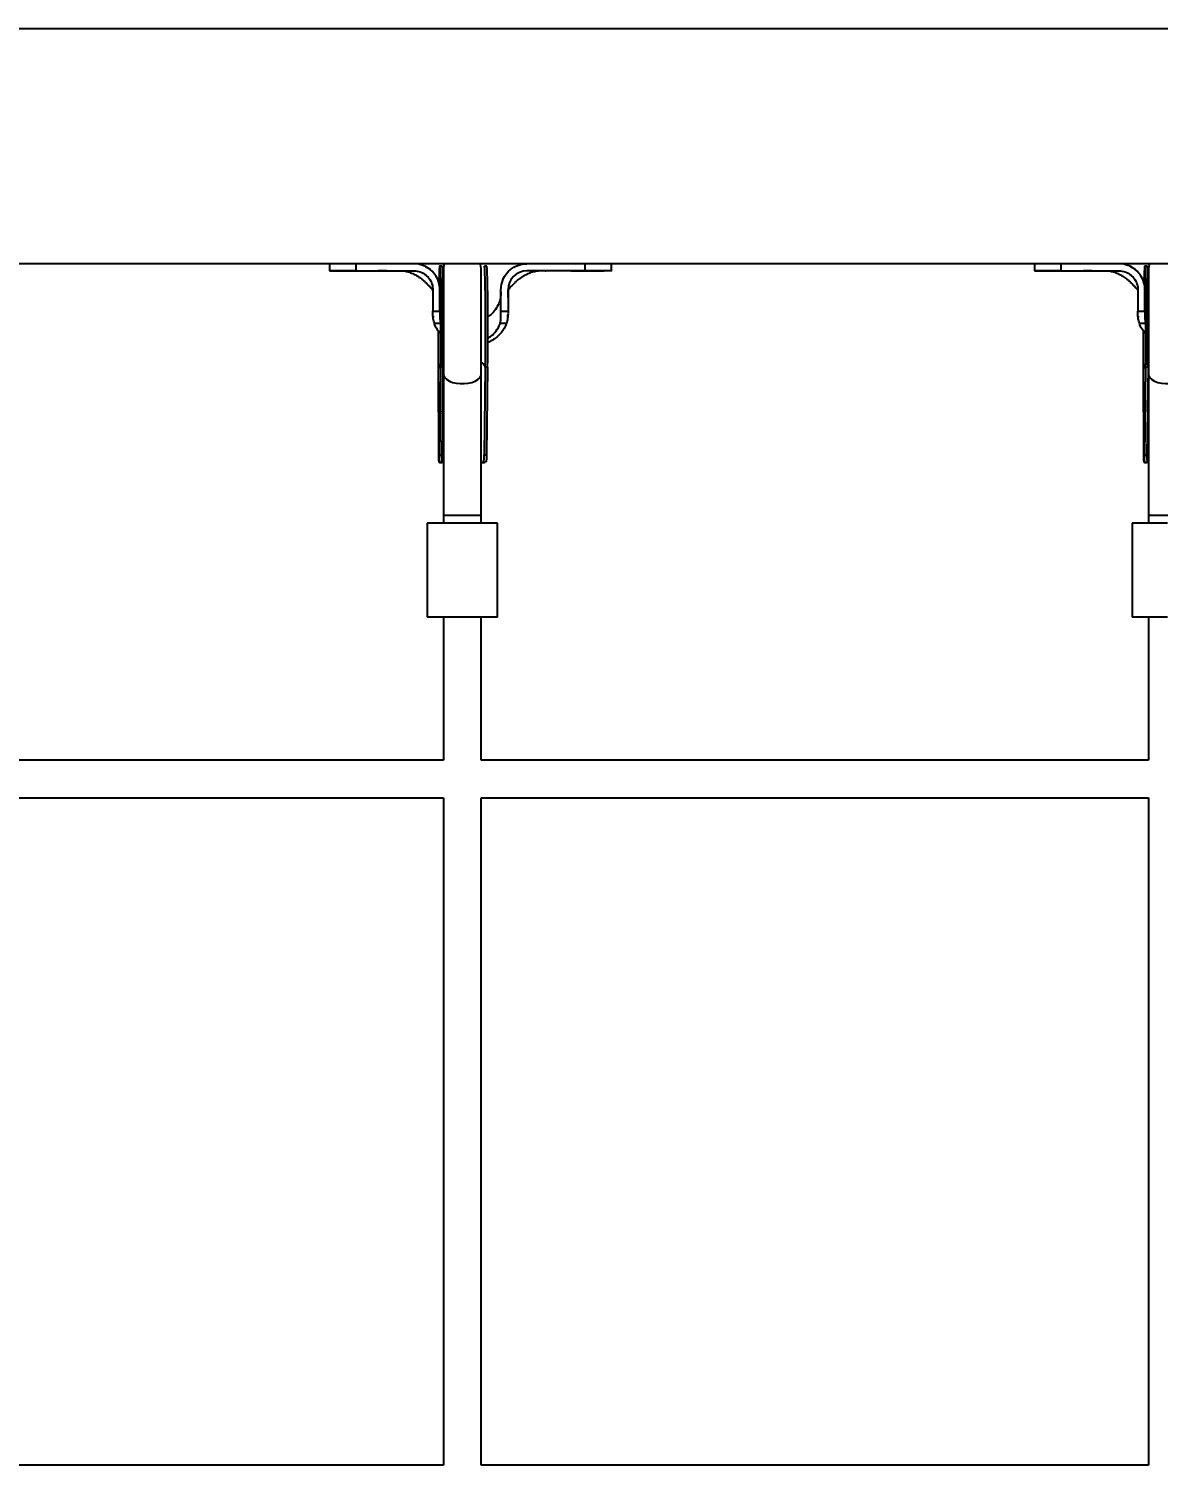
# Model space of a CAD drawing. Header units: millimetres. Extents: x -3907 to 4858, y -4880 to 3482.
# Drawn here: x -867 to -386, y 1371 to 1982 of the extents above; entities that cross this region are included whole.
import ezdxf

# ---------------------------------------------------------------- set-up
doc = ezdxf.new("R2010")
doc.units = ezdxf.units.MM
doc.layers.add('DIKOM_ОБЪЕКТ', color=7, linetype='Continuous')
doc.layers.add('DIKOM_РАЗМЕР_ОБЪЕКТА', color=7, linetype='Continuous')
doc.styles.add('style1', font='arial.ttf', dxfattribs={"width": 0.8})
doc.dimstyles.new('1-50', dxfattribs={"dimtxt": 300, "dimasz": 200, "dimexe": 100, "dimexo": 0, "dimgap": 100, "dimtad": 1, "dimdec": 0, "dimtxsty": 'style1', "dimcen": 0, "dimclrd": 7, "dimclre": 7, "dimadec": 1, "dimazin": 2, "dimtfac": 1, "dimtdec": 0, "dimtmove": 0, "dimatfit": 3, "dimfxl": 0, "dimlwd": 25, "dimlwe": 18, "dimarcsym": 0})

# ---------------------------------------------------------------- blocks, each defined once
blk = doc.blocks.new('*D1')
at = {"layer": 'Defpoints', "color": 0, "transparency": 16777216}
for p in [(-526.31, 1981.63), (-1733.08, -2318.37), (-526.31, -2318.37)]:
    blk.add_point(p, dxfattribs=at)
at = {"layer": 'DIKOM_РАЗМЕР_ОБЪЕКТА', "color": 7, "lineweight": 18, "transparency": 16777216}
for p, q in [((-526.31, 1981.63), (-1833.08, 1981.63)), ((-526.31, -2318.37), (-1833.08, -2318.37))]:
    blk.add_line(p, q, dxfattribs=at)
at = {"layer": 'DIKOM_РАЗМЕР_ОБЪЕКТА', "color": 7, "lineweight": 25, "transparency": 16777216}
blk.add_line((-1733.08, 1781.63), (-1733.08, -2118.37), dxfattribs=at)
at = {"layer": 'DIKOM_РАЗМЕР_ОБЪЕКТА', "color": 7, "transparency": 16777216}
for points in [[(-1766.41, 1781.63), (-1699.75, 1781.63), (-1733.08, 1981.63)], [(-1766.41, -2118.37), (-1699.75, -2118.37), (-1733.08, -2318.37)]]:
    blk.add_solid(points, dxfattribs=at)
at = {"layer": 'DIKOM_РАЗМЕР_ОБЪЕКТА', "color": 0, "transparency": 16777216, "insert": (-1986.36, -168.37), "char_height": 300, "attachment_point": 5, "rotation": 90, "style": 'style1'}
blk.add_mtext('4300', dxfattribs=at)

msp = doc.modelspace()

# ---------------------------------------------------------------- linework, layer by layer
at = {"layer": 'DIKOM_ОБЪЕКТ'}
for p, q in [((148.69, 1981.63), (-1201.31, 1981.63)), ((148.69, 1881.63), (-1201.31, 1881.63)), ((-738.74, 1881.63), (-738.74, 1878.63)), ((-738.74, 1878.63), (-733.47, 1878.63)), ((-732.15, 1878.63), (-735.26, 1878.63)), ((-732.38, 1878.63), (-734.62, 1878.63)), ((-727.46, 1881.63), (-727.46, 1878.63)), ((-727.46, 1878.63), (-702.74, 1878.63)), ((-696.01, 1879.34), (-697.77, 1880.38)), ((-695.31, 1878.67), (-695.64, 1878.97)), ((-690.8, 1880.64), (-691.8, 1880.65)), ((-690.19, 1879.57), (-690.19, 1834.6)), ((-674.19, 1834.6), (-674.19, 1879.57)), ((-671.8, 1880.57), (-672.8, 1880.57)), ((-630.03, 1878.63), (-654.74, 1878.63)), ((-631.26, 1878.63), (-624.62, 1878.63)), ((-630.03, 1881.63), (-630.03, 1878.63)), ((-629.85, 1878.63), (-629.46, 1878.63)), ((-624.56, 1878.63), (-621.82, 1878.63)), ((-618.74, 1878.63), (-618.74, 1881.63)), ((-438.74, 1881.63), (-438.74, 1878.63)), ((-438.74, 1878.63), (-433.47, 1878.63)), ((-432.15, 1878.63), (-435.26, 1878.63)), ((-432.38, 1878.63), (-434.62, 1878.63)), ((-427.46, 1881.63), (-427.46, 1878.63)), ((-427.46, 1878.63), (-402.74, 1878.63)), ((-396.01, 1879.34), (-397.77, 1880.38)), ((-395.31, 1878.67), (-395.64, 1878.97)), ((-390.8, 1880.64), (-391.8, 1880.65)), ((-390.19, 1879.57), (-390.19, 1834.6)), ((-694.74, 1870.63), (-694.74, 1869.63)), ((-691.74, 1869.63), (-691.74, 1870.63)), ((-665.74, 1869.63), (-665.74, 1870.63)), ((-662.74, 1870.63), (-662.74, 1869.63)), ((-394.74, 1870.63), (-394.74, 1869.63)), ((-391.74, 1869.63), (-391.74, 1870.63)), ((-694.74, 1869.63), (-694.74, 1861.49)), ((-691.74, 1861.49), (-691.74, 1869.63)), ((-665.74, 1861.49), (-665.74, 1869.63)), ((-662.74, 1869.63), (-662.74, 1861.49)), ((-394.74, 1869.63), (-394.74, 1861.49)), ((-391.74, 1861.49), (-391.74, 1869.63)), ((-694.74, 1861.49), (-691.74, 1861.49)), ((-694.66, 1859.38), (-694.65, 1858.81)), ((-690.19, 1863.63), (-690.34, 1863.9)), ((-665.74, 1861.49), (-662.74, 1861.49)), ((-662.81, 1859), (-662.79, 1859.79)), ((-662.79, 1859.28), (-662.78, 1859.98)), ((-394.74, 1861.49), (-391.74, 1861.49)), ((-394.66, 1859.38), (-394.65, 1858.81)), ((-390.19, 1863.63), (-390.34, 1863.9)), ((-691.36, 1856.29), (-694.08, 1856.29)), ((-663.41, 1856.29), (-666.13, 1856.29)), ((-391.36, 1856.29), (-394.08, 1856.29)), ((-690.19, 1850.72), (-690.33, 1850.83)), ((-390.19, 1850.72), (-390.33, 1850.83)), ((-692.51, 1836.71), (-692.32, 1800.03)), ((-691.42, 1837.77), (-691.87, 1799.36)), ((-691.42, 1837.69), (-691.86, 1800.42)), ((-691.42, 1837.69), (-691.42, 1837.77)), ((-690.42, 1837.68), (-691.42, 1837.69)), ((-690.42, 1837.68), (-690.86, 1800.42)), ((-690.26, 1838.42), (-690.42, 1837.76)), ((-690.41, 1839.12), (-690.19, 1839.23)), ((-690.19, 1834.6), (-690.19, 1774.74)), ((-674.19, 1774.74), (-674.19, 1834.6)), ((-672.43, 1837.61), (-672.86, 1800.35)), ((-671.43, 1837.61), (-672.43, 1837.61)), ((-671.43, 1837.61), (-671.86, 1800.34)), ((-392.51, 1836.71), (-392.32, 1800.03)), ((-391.42, 1837.77), (-391.87, 1799.36)), ((-391.42, 1837.69), (-391.86, 1800.42)), ((-391.42, 1837.69), (-391.42, 1837.77)), ((-390.42, 1837.68), (-391.42, 1837.69)), ((-390.42, 1837.68), (-390.86, 1800.42)), ((-390.26, 1838.42), (-390.42, 1837.83)), ((-390.41, 1839.12), (-390.19, 1839.23)), ((-390.19, 1834.6), (-390.19, 1774.74)), ((-691.86, 1800.42), (-690.86, 1800.42)), ((-691.79, 1797.15), (-690.74, 1797.15)), ((-691.43, 1797.32), (-690.37, 1797.31)), ((-673.76, 1797.08), (-672.71, 1797.08)), ((-673.56, 1797.25), (-672.49, 1797.24)), ((-672.86, 1800.35), (-671.86, 1800.34)), ((-391.86, 1800.42), (-390.86, 1800.42)), ((-391.79, 1797.15), (-390.74, 1797.15)), ((-391.43, 1797.32), (-390.37, 1797.31)), ((-690.19, 1774.74), (-690.19, 1771.29)), ((-690.19, 1774.74), (-674.19, 1774.74)), ((-674.19, 1771.29), (-674.19, 1774.74)), ((-390.19, 1774.74), (-390.19, 1771.29)), ((-390.19, 1774.74), (-374.19, 1774.74)), ((-697.19, 1771.29), (-697.19, 1731.29)), ((-682.19, 1771.29), (-697.19, 1771.29)), ((-667.19, 1771.29), (-682.19, 1771.29)), ((-667.19, 1731.29), (-667.19, 1771.29)), ((-397.19, 1771.29), (-397.19, 1731.29)), ((-382.19, 1771.29), (-397.19, 1771.29)), ((-682.19, 1731.29), (-697.19, 1731.29)), ((-690.19, 1731.29), (-690.19, 1670.51)), ((-667.19, 1731.29), (-682.19, 1731.29)), ((-674.19, 1670.51), (-674.19, 1731.29)), ((-382.19, 1731.29), (-397.19, 1731.29)), ((-390.19, 1731.29), (-390.19, 1670.51)), ((-690.19, 1670.51), (-974.19, 1670.51)), ((-390.19, 1670.51), (-674.19, 1670.51)), ((-974.19, 1654.51), (-690.19, 1654.51)), ((-690.19, 1654.51), (-690.19, 1370.51)), ((-674.19, 1370.51), (-674.19, 1654.51)), ((-674.19, 1654.51), (-390.19, 1654.51)), ((-390.19, 1654.51), (-390.19, 1370.51)), ((-690.19, 1370.51), (-974.19, 1370.51)), ((-390.19, 1370.51), (-674.19, 1370.51))]:
    msp.add_line(p, q, dxfattribs=at)
at = {"layer": 'DIKOM_ОБЪЕКТ', "flags": 128}
for points in [[(-691.42, 1837.69), (-691.39, 1840.82), (-691.36, 1844.05), (-691.34, 1847.35), (-691.33, 1850.67), (-691.32, 1853.98), (-691.32, 1857.24), (-691.33, 1860.41), (-691.34, 1863.46), (-691.36, 1866.35), (-691.39, 1869.05), (-691.42, 1871.53), (-691.46, 1873.75), (-691.5, 1875.7), (-691.55, 1877.35), (-691.6, 1878.68), (-691.66, 1879.68), (-691.72, 1880.33), (-691.78, 1880.63), (-691.84, 1880.57), (-691.91, 1880.16), (-691.97, 1879.39), (-692.04, 1878.29), (-692.1, 1876.85), (-692.16, 1875.11), (-692.2, 1873.88)], [(-690.42, 1837.68), (-690.39, 1840.81), (-690.36, 1844.05), (-690.34, 1847.34), (-690.33, 1850.66), (-690.32, 1853.97), (-690.32, 1857.24), (-690.33, 1860.41), (-690.34, 1863.46), (-690.36, 1866.35), (-690.39, 1869.05), (-690.42, 1871.53), (-690.46, 1873.75), (-690.5, 1875.7), (-690.55, 1877.35), (-690.6, 1878.68), (-690.66, 1879.67), (-690.72, 1880.32), (-690.78, 1880.62), (-690.8, 1880.64)], [(-689.92, 1881.63), (-689.99, 1881.35), (-690.19, 1879.57)], [(-674.19, 1879.57), (-674.39, 1881.35), (-674.46, 1881.63)], [(-672.43, 1837.61), (-672.39, 1840.74), (-672.37, 1843.98), (-672.34, 1847.27), (-672.33, 1850.59), (-672.32, 1853.9), (-672.32, 1857.17), (-672.33, 1860.34), (-672.34, 1863.39), (-672.36, 1866.28), (-672.39, 1868.98), (-672.42, 1871.46), (-672.46, 1873.68), (-672.5, 1875.63), (-672.55, 1877.28), (-672.61, 1878.61), (-672.66, 1879.6), (-672.72, 1880.25), (-672.78, 1880.55), (-672.8, 1880.57)], [(-671.43, 1837.61), (-671.39, 1840.74), (-671.37, 1843.97), (-671.34, 1847.27), (-671.33, 1850.59), (-671.32, 1853.9), (-671.32, 1857.16), (-671.33, 1860.33), (-671.34, 1863.38), (-671.36, 1866.28), (-671.39, 1868.98), (-671.42, 1871.45), (-671.46, 1873.68), (-671.5, 1875.62), (-671.55, 1877.27), (-671.61, 1878.6), (-671.66, 1879.6), (-671.72, 1880.25), (-671.78, 1880.55), (-671.8, 1880.57)], [(-391.42, 1837.69), (-391.39, 1840.82), (-391.36, 1844.05), (-391.34, 1847.35), (-391.33, 1850.67), (-391.32, 1853.98), (-391.32, 1857.24), (-391.33, 1860.41), (-391.34, 1863.46), (-391.36, 1866.35), (-391.39, 1869.05), (-391.42, 1871.53), (-391.46, 1873.75), (-391.5, 1875.7), (-391.55, 1877.35), (-391.6, 1878.68), (-391.66, 1879.68), (-391.72, 1880.33), (-391.78, 1880.63), (-391.84, 1880.57), (-391.91, 1880.16), (-391.97, 1879.39), (-392.04, 1878.29), (-392.1, 1876.85), (-392.16, 1875.11), (-392.2, 1873.88)], [(-390.42, 1837.68), (-390.39, 1840.81), (-390.36, 1844.05), (-390.34, 1847.34), (-390.33, 1850.66), (-390.32, 1853.97), (-390.32, 1857.24), (-390.33, 1860.41), (-390.34, 1863.46), (-390.36, 1866.35), (-390.39, 1869.05), (-390.42, 1871.53), (-390.46, 1873.75), (-390.5, 1875.7), (-390.55, 1877.35), (-390.6, 1878.68), (-390.66, 1879.67), (-390.72, 1880.32), (-390.78, 1880.62), (-390.8, 1880.64)], [(-389.92, 1881.63), (-389.99, 1881.35), (-390.19, 1879.57)], [(-692.5, 1853.23), (-692.5, 1852.92), (-692.51, 1849.6), (-692.52, 1846.28), (-692.53, 1843), (-692.52, 1839.8), (-692.51, 1836.71)], [(-392.5, 1853.23), (-392.5, 1852.92), (-392.51, 1849.6), (-392.52, 1846.28), (-392.53, 1843), (-392.52, 1839.8), (-392.51, 1836.71)], [(-690.19, 1838.56), (-690.26, 1838.43), (-690.26, 1838.42)], [(-690.19, 1834.6), (-690.08, 1833.96), (-689.62, 1833.13), (-688.81, 1832.36), (-687.69, 1831.71), (-686.31, 1831.18), (-684.74, 1830.82), (-683.05, 1830.64), (-681.33, 1830.64), (-679.64, 1830.82), (-678.07, 1831.18), (-676.69, 1831.71), (-675.57, 1832.36), (-674.76, 1833.13), (-674.3, 1833.96), (-674.19, 1834.6)], [(-390.19, 1838.56), (-390.26, 1838.43), (-390.26, 1838.42)], [(-390.19, 1834.6), (-390.08, 1833.96), (-389.62, 1833.13), (-388.81, 1832.36), (-387.69, 1831.71), (-386.31, 1831.18), (-384.74, 1830.82), (-383.05, 1830.64), (-381.32, 1830.64), (-379.64, 1830.82), (-378.07, 1831.18), (-376.69, 1831.71), (-375.57, 1832.36), (-374.76, 1833.13), (-374.3, 1833.96), (-374.19, 1834.6)]]:
    msp.add_lwpolyline(points, dxfattribs=at)
at = {"layer": 'DIKOM_ОБЪЕКТ'}
for centre, radius, start, end in [((-654.74, 1870.63), 8, 90.00081, 180.00004), ((-675.23, 1837.05), 2.86, 11.3727, 68.60944), ((-689.77, 1836.25), 2.78, 120.99374, 170.48921), ((-389.76, 1836.25), 2.78, 121.02526, 170.47709)]:
    msp.add_arc(centre, radius, start, end, dxfattribs=at)
for points, knots in [([(-727.46, 1878.63), (-727.54, 1878.63), (-727.96, 1878.63), (-729.67, 1878.63), (-732.09, 1878.63), (-734.63, 1878.63), (-736.46, 1878.63), (-737.8, 1878.63), (-738.61, 1878.63), (-738.69, 1878.63), (-738.72, 1878.63)], [0, 0, 0, 0, 0.012382, 0.06189, 0.26113, 0.409636, 0.562454, 0.710965, 0.863784, 1, 1, 1, 1]), ([(-733.47, 1878.63), (-733.08, 1878.63), (-732.3, 1878.63), (-731.09, 1878.63), (-730.47, 1878.63)], [0, 0, 0, 0, 0.492051, 1, 1, 1, 1]), ([(-733.11, 1878.63), (-731.99, 1878.63), (-729.66, 1878.63), (-727.17, 1878.63), (-725.87, 1878.63)], [0, 0, 0, 0, 0.478144, 1, 1, 1, 1]), ([(-727.85, 1878.63), (-726.92, 1878.63), (-724.96, 1878.63), (-722.45, 1878.63), (-721.14, 1878.63)], [0, 0, 0, 0, 0.477483, 1, 1, 1, 1]), ([(-714.29, 1878.63), (-714.28, 1878.63), (-714.21, 1878.63), (-714.59, 1878.63), (-715.43, 1878.63), (-716.6, 1878.63), (-717.52, 1878.63), (-717.94, 1878.63)], [0, 0, 0, 0, 0.064249, 0.306801, 0.549324, 0.791918, 1, 1, 1, 1]), ([(-707.93, 1878.62), (-707.86, 1878.62), (-707.7, 1878.62), (-707.53, 1878.62), (-707.45, 1878.62)], [0, 0, 0, 0, 0.498036, 1, 1, 1, 1]), ([(-707.61, 1878.63), (-707.25, 1878.61), (-706.55, 1878.57), (-704.73, 1878.09), (-702.99, 1877.38), (-701.56, 1876.61), (-700.46, 1875.91), (-699.54, 1875.25), (-698.66, 1874.53), (-697.71, 1873.68), (-696.81, 1872.64), (-695.93, 1871.87), (-695.34, 1871.18), (-694.94, 1870.66), (-694.84, 1870.41), (-694.82, 1870.35), (-694.8, 1870.32), (-694.79, 1870.29), (-694.78, 1870.26), (-694.76, 1870.16), (-694.76, 1870.11), (-694.74, 1870.05), (-694.74, 1869.75), (-694.74, 1869.64), (-694.74, 1869.6)], [0, 0, 0, 0, 0.1500227, 0.2851198, 0.400991, 0.4910559, 0.5496505, 0.5954436, 0.6534371, 0.7214398, 0.7882269, 0.8449124, 0.8958321, 0.9200229, 0.924454, 0.9261165, 0.9275761, 0.9290232, 0.9306031, 0.9344122, 0.9572877, 0.976123, 0.9907991, 1, 1, 1, 1]), ([(-691.74, 1870.63), (-691.74, 1870.72), (-691.75, 1871.14), (-691.87, 1872.8), (-692.67, 1875.57), (-694.89, 1878.63), (-697.99, 1880.78), (-700.78, 1881.57), (-702.38, 1881.62), (-702.74, 1881.63)], [0, 0, 0, 0, 0.014813, 0.074114, 0.290045, 0.505974, 0.720965, 0.936014, 1, 1, 1, 1]), ([(-702.74, 1878.63), (-702.52, 1878.63), (-701.4, 1878.6), (-699.41, 1878.07), (-697.14, 1876.55), (-695.5, 1874.37), (-694.81, 1872.26), (-694.76, 1871), (-694.74, 1870.63)], [0, 0, 0, 0, 0.054118, 0.268333, 0.482508, 0.697279, 0.911981, 1, 1, 1, 1]), ([(-695.52, 1878.93), (-695.58, 1878.98), (-695.7, 1879.08), (-695.81, 1879.17), (-695.86, 1879.22)], [0, 0, 0, 0, 0.500189, 1, 1, 1, 1]), ([(-665.74, 1870.63), (-665.74, 1870.72), (-665.74, 1871.14), (-665.62, 1872.8), (-664.82, 1875.55), (-662.63, 1878.6), (-659.55, 1880.76), (-656.75, 1881.57), (-655.13, 1881.62), (-654.74, 1881.63)], [0, 0, 0, 0, 0.014812, 0.074109, 0.288787, 0.503469, 0.718037, 0.933097, 1, 1, 1, 1]), ([(-662.74, 1867.32), (-662.74, 1867.28), (-662.74, 1867.21), (-662.74, 1867.39), (-662.74, 1868.05), (-662.74, 1868.78), (-662.74, 1869.33), (-662.75, 1869.83), (-662.74, 1870.1), (-662.73, 1870.17), (-662.72, 1870.21), (-662.7, 1870.28), (-662.69, 1870.31), (-662.68, 1870.34), (-662.66, 1870.37), (-662.64, 1870.43), (-662.55, 1870.68), (-662.14, 1871.18), (-661.5, 1871.91), (-660.58, 1872.75), (-659.65, 1873.78), (-658.71, 1874.64), (-657.88, 1875.29), (-657.01, 1875.92), (-655.92, 1876.61), (-654.48, 1877.38), (-652.72, 1878.1), (-650.87, 1878.57), (-650.15, 1878.61), (-649.77, 1878.63)], [0, 0, 0, 0, 0.038804, 0.073968, 0.12484, 0.172222, 0.205994, 0.227861, 0.2417, 0.254339, 0.268538, 0.271438, 0.272634, 0.27374, 0.274874, 0.276189, 0.279635, 0.298269, 0.337812, 0.388349, 0.446679, 0.494115, 0.533652, 0.567931, 0.614045, 0.684941, 0.776101, 0.882279, 1, 1, 1, 1]), ([(-646.9, 1878.62), (-646.85, 1878.62), (-646.76, 1878.62), (-646.66, 1878.62), (-646.61, 1878.62)], [0, 0, 0, 0, 0.5000005, 1, 1, 1, 1]), ([(-639.52, 1878.63), (-639.57, 1878.63), (-640.12, 1878.63), (-641.11, 1878.63), (-642.29, 1878.63), (-643.01, 1878.63), (-643.32, 1878.63), (-643.24, 1878.63), (-643.23, 1878.63)], [0, 0, 0, 0, 0.022188, 0.26362, 0.505113, 0.746542, 0.987999, 1, 1, 1, 1]), ([(-636.07, 1878.63), (-634.76, 1878.63), (-632.26, 1878.63), (-630.31, 1878.63), (-629.37, 1878.63)], [0, 0, 0, 0, 0.522458, 1, 1, 1, 1]), ([(-618.77, 1878.63), (-618.76, 1878.63), (-618.67, 1878.63), (-619.02, 1878.63), (-619.88, 1878.63), (-621.31, 1878.63), (-623.25, 1878.63), (-626.02, 1878.63), (-628.52, 1878.63), (-630.03, 1878.63)], [0, 0, 0, 0, 0.012296, 0.165143, 0.313682, 0.466528, 0.615071, 0.767914, 1, 1, 1, 1]), ([(-427.46, 1878.63), (-427.54, 1878.63), (-427.96, 1878.63), (-429.67, 1878.63), (-432.09, 1878.63), (-434.63, 1878.63), (-436.46, 1878.63), (-437.8, 1878.63), (-438.61, 1878.63), (-438.69, 1878.63), (-438.72, 1878.63)], [0, 0, 0, 0, 0.012363, 0.06189, 0.261115, 0.409637, 0.562456, 0.710967, 0.863783, 1, 1, 1, 1]), ([(-433.47, 1878.63), (-433.08, 1878.63), (-432.3, 1878.63), (-431.09, 1878.63), (-430.47, 1878.63)], [0, 0, 0, 0, 0.492058, 1, 1, 1, 1]), ([(-433.11, 1878.63), (-431.99, 1878.63), (-429.66, 1878.63), (-427.17, 1878.63), (-425.87, 1878.63)], [0, 0, 0, 0, 0.478165, 1, 1, 1, 1]), ([(-427.85, 1878.63), (-426.92, 1878.63), (-424.96, 1878.63), (-422.45, 1878.63), (-421.14, 1878.63)], [0, 0, 0, 0, 0.477459, 1, 1, 1, 1]), ([(-414.29, 1878.63), (-414.28, 1878.63), (-414.21, 1878.63), (-414.59, 1878.63), (-415.43, 1878.63), (-416.6, 1878.63), (-417.52, 1878.63), (-417.94, 1878.63)], [0, 0, 0, 0, 0.064253, 0.306807, 0.549377, 0.791914, 1, 1, 1, 1]), ([(-407.93, 1878.62), (-407.86, 1878.62), (-407.7, 1878.62), (-407.53, 1878.62), (-407.45, 1878.62)], [0, 0, 0, 0, 0.498122, 1, 1, 1, 1]), ([(-407.61, 1878.63), (-407.25, 1878.61), (-406.55, 1878.57), (-404.73, 1878.09), (-402.99, 1877.38), (-401.56, 1876.61), (-400.46, 1875.91), (-399.54, 1875.25), (-398.66, 1874.53), (-397.71, 1873.68), (-396.81, 1872.64), (-395.93, 1871.87), (-395.34, 1871.18), (-394.93, 1870.66), (-394.84, 1870.41), (-394.82, 1870.35), (-394.8, 1870.32), (-394.79, 1870.29), (-394.78, 1870.26), (-394.76, 1870.16), (-394.76, 1870.11), (-394.74, 1870.05), (-394.74, 1869.75), (-394.74, 1869.64), (-394.74, 1869.6)], [0, 0, 0, 0, 0.1500232, 0.2851115, 0.4009831, 0.4910597, 0.5496545, 0.5954478, 0.6534414, 0.7214443, 0.7882317, 0.8449173, 0.8958272, 0.9200276, 0.9244518, 0.9261207, 0.9275804, 0.9290227, 0.9306026, 0.9344117, 0.9572879, 0.9761229, 0.9907991, 1, 1, 1, 1]), ([(-391.74, 1870.63), (-391.74, 1870.72), (-391.75, 1871.14), (-391.87, 1872.8), (-392.67, 1875.57), (-394.89, 1878.63), (-397.99, 1880.78), (-400.78, 1881.57), (-402.38, 1881.62), (-402.74, 1881.63)], [0, 0, 0, 0, 0.014813, 0.074112, 0.290037, 0.505961, 0.720946, 0.936016, 1, 1, 1, 1]), ([(-402.74, 1878.63), (-402.52, 1878.63), (-401.4, 1878.6), (-399.41, 1878.07), (-397.14, 1876.55), (-395.5, 1874.37), (-394.81, 1872.26), (-394.76, 1871), (-394.74, 1870.63)], [0, 0, 0, 0, 0.054117, 0.268331, 0.482535, 0.697282, 0.911982, 1, 1, 1, 1]), ([(-395.52, 1878.93), (-395.58, 1878.98), (-395.7, 1879.08), (-395.81, 1879.17), (-395.86, 1879.22)], [0, 0, 0, 0, 0.500186, 1, 1, 1, 1]), ([(-690.77, 1875.47), (-690.81, 1875.44), (-690.95, 1875.35), (-691.1, 1874.76), (-691.2, 1873.55), (-691.24, 1871.93), (-691.24, 1870.22), (-691.21, 1868.44), (-691.19, 1866.59), (-691.17, 1864.24), (-691.16, 1861.31), (-691.15, 1857.78), (-691.15, 1854.02), (-691.16, 1850.2), (-691.17, 1846.44), (-691.2, 1842.45), (-691.23, 1839.85), (-691.25, 1838.5)], [0, 0, 0, 0, 0.0307998, 0.1054817, 0.1761101, 0.2422275, 0.3034742, 0.3431236, 0.3911245, 0.4488697, 0.5163582, 0.5935878, 0.6805527, 0.7521979, 0.8293221, 0.911923, 1, 1, 1, 1]), ([(-390.77, 1875.47), (-390.81, 1875.44), (-390.95, 1875.35), (-391.1, 1874.76), (-391.2, 1873.55), (-391.24, 1871.93), (-391.24, 1870.22), (-391.21, 1868.44), (-391.19, 1866.59), (-391.17, 1864.24), (-391.16, 1861.31), (-391.15, 1857.78), (-391.15, 1854.02), (-391.16, 1850.2), (-391.17, 1846.44), (-391.2, 1842.45), (-391.23, 1839.85), (-391.25, 1838.5)], [0, 0, 0, 0, 0.030799, 0.105481, 0.176109, 0.242227, 0.303474, 0.343123, 0.391124, 0.448869, 0.516358, 0.593587, 0.680553, 0.752198, 0.829322, 0.911923, 1, 1, 1, 1]), ([(-691.37, 1866.75), (-691.43, 1866.95), (-691.64, 1867.59), (-691.7, 1868.48), (-691.74, 1869.24), (-691.74, 1869.55), (-691.74, 1869.64)], [0, 0, 0, 0, 0.213101, 0.682145, 0.897096, 1, 1, 1, 1]), ([(-665.74, 1869.68), (-665.75, 1869.26), (-665.78, 1868.41), (-665.96, 1867.15), (-666.26, 1865.95), (-666.85, 1864.25), (-667.98, 1862.18), (-669.6, 1860.22), (-670.87, 1859.36), (-671.33, 1859.05)], [0, 0, 0, 0, 0.102239, 0.203876, 0.303118, 0.399771, 0.634767, 0.866428, 1, 1, 1, 1]), ([(-391.37, 1866.75), (-391.43, 1866.95), (-391.64, 1867.59), (-391.7, 1868.48), (-391.74, 1869.24), (-391.74, 1869.55), (-391.74, 1869.64)], [0, 0, 0, 0, 0.213061, 0.682138, 0.897095, 1, 1, 1, 1]), ([(-694.74, 1860.42), (-694.74, 1860.51), (-694.74, 1860.87), (-694.74, 1861.23), (-694.74, 1861.49)], [0, 0, 0, 0, 0.25633, 1, 1, 1, 1]), ([(-694.08, 1856.29), (-694.27, 1856.94), (-694.67, 1858.29), (-694.72, 1859.7), (-694.74, 1860.42)], [0, 0, 0, 0, 0.491608, 1, 1, 1, 1]), ([(-691.74, 1861.49), (-691.74, 1861.41), (-691.74, 1860.99), (-691.74, 1859.9), (-691.8, 1858.23), (-691.51, 1856.94), (-691.36, 1856.29)], [0, 0, 0, 0, 0.048374, 0.241897, 0.6171, 1, 1, 1, 1]), ([(-666.13, 1856.29), (-666.11, 1856.37), (-665.99, 1856.77), (-665.84, 1857.51), (-665.75, 1858.36), (-665.74, 1859.54), (-665.74, 1860.53), (-665.74, 1861.35), (-665.74, 1861.49)], [0, 0, 0, 0, 0.04835, 0.24205, 0.435719, 0.532434, 0.919396, 1, 1, 1, 1]), ([(-662.74, 1860.41), (-662.77, 1859.72), (-662.82, 1858.31), (-663.21, 1856.97), (-663.41, 1856.29)], [0, 0, 0, 0, 0.492153, 1, 1, 1, 1]), ([(-662.74, 1861.49), (-662.74, 1861.4), (-662.74, 1861.04), (-662.74, 1860.68), (-662.74, 1860.42)], [0, 0, 0, 0, 0.256317, 1, 1, 1, 1]), ([(-394.74, 1860.42), (-394.74, 1860.51), (-394.74, 1860.87), (-394.74, 1861.23), (-394.74, 1861.49)], [0, 0, 0, 0, 0.25633, 1, 1, 1, 1]), ([(-394.08, 1856.29), (-394.27, 1856.94), (-394.67, 1858.29), (-394.72, 1859.7), (-394.74, 1860.42)], [0, 0, 0, 0, 0.491604, 1, 1, 1, 1]), ([(-391.74, 1861.49), (-391.74, 1861.41), (-391.74, 1860.99), (-391.74, 1859.9), (-391.8, 1858.23), (-391.51, 1856.94), (-391.36, 1856.29)], [0, 0, 0, 0, 0.048374, 0.241898, 0.617099, 1, 1, 1, 1]), ([(-691.15, 1851.63), (-691.64, 1852.17), (-692.73, 1853.37), (-693.61, 1855.02), (-694, 1856.07), (-694.08, 1856.29)], [0, 0, 0, 0, 0.391879, 0.875475, 1, 1, 1, 1]), ([(-663.41, 1856.29), (-663.58, 1855.85), (-664.24, 1854.16), (-665.77, 1852.01), (-667.91, 1850.08), (-669.63, 1848.88), (-670.84, 1848.34), (-671.34, 1848.11)], [0, 0, 0, 0, 0.120584, 0.467421, 0.662765, 0.858206, 1, 1, 1, 1]), ([(-671.33, 1850.05), (-670.95, 1850.26), (-669.85, 1850.88), (-668.06, 1852.55), (-666.72, 1854.53), (-666.24, 1855.95), (-666.13, 1856.29)], [0, 0, 0, 0, 0.155586, 0.454813, 0.872623, 1, 1, 1, 1]), ([(-391.15, 1851.63), (-391.64, 1852.17), (-392.73, 1853.37), (-393.61, 1855.02), (-394, 1856.07), (-394.08, 1856.29)], [0, 0, 0, 0, 0.391875, 0.875507, 1, 1, 1, 1]), ([(-692.32, 1800.03), (-692.32, 1799.55), (-692.32, 1798.58), (-692.26, 1797.59), (-692.03, 1797.13), (-691.71, 1797.11), (-691.42, 1797.28), (-691.37, 1797.31)], [0, 0, 0, 0, 0.241936, 0.483939, 0.723286, 0.952891, 1, 1, 1, 1]), ([(-691.43, 1797.37), (-691.53, 1797.37), (-691.78, 1797.37), (-691.87, 1797.95), (-691.88, 1798.97), (-691.87, 1799.93), (-691.86, 1800.42)], [0, 0, 0, 0, 0.189918, 0.454975, 0.723245, 1, 1, 1, 1]), ([(-690.86, 1800.42), (-690.87, 1799.92), (-690.89, 1798.92), (-690.87, 1797.88), (-690.74, 1797.34), (-690.47, 1797.36), (-690.37, 1797.36)], [0, 0, 0, 0, 0.281472, 0.563037, 0.840815, 1, 1, 1, 1]), ([(-674.25, 1797.51), (-674.07, 1797.42), (-673.6, 1797.18), (-673.19, 1797.26), (-672.95, 1797.82), (-672.88, 1798.84), (-672.87, 1799.83), (-672.86, 1800.35)], [0, 0, 0, 0, 0.13107, 0.354408, 0.560093, 0.768039, 1, 1, 1, 1]), ([(-673.76, 1797.14), (-673.83, 1797.12), (-673.93, 1797.09), (-674.13, 1797.21), (-674.19, 1797.25)], [0, 0, 0, 0, 0.702039, 1, 1, 1, 1]), ([(-673.06, 1797.24), (-672.98, 1797.19), (-672.81, 1797.07), (-672.75, 1797.11), (-672.71, 1797.14)], [0, 0, 0, 0, 0.4898, 1, 1, 1, 1]), ([(-671.86, 1800.34), (-671.87, 1799.84), (-671.88, 1798.85), (-671.95, 1797.81), (-672.12, 1797.27), (-672.39, 1797.29), (-672.49, 1797.3)], [0, 0, 0, 0, 0.28222, 0.564507, 0.843703, 1, 1, 1, 1]), ([(-392.32, 1800.03), (-392.32, 1799.55), (-392.32, 1798.58), (-392.26, 1797.59), (-392.03, 1797.13), (-391.71, 1797.11), (-391.42, 1797.28), (-391.37, 1797.31)], [0, 0, 0, 0, 0.241936, 0.483939, 0.723286, 0.952891, 1, 1, 1, 1]), ([(-391.43, 1797.37), (-391.53, 1797.37), (-391.78, 1797.37), (-391.87, 1797.95), (-391.88, 1798.97), (-391.87, 1799.93), (-391.86, 1800.42)], [0, 0, 0, 0, 0.189918, 0.454975, 0.723245, 1, 1, 1, 1]), ([(-390.86, 1800.42), (-390.87, 1799.92), (-390.88, 1798.92), (-390.87, 1797.88), (-390.74, 1797.34), (-390.47, 1797.36), (-390.37, 1797.36)], [0, 0, 0, 0, 0.281468, 0.563029, 0.840794, 1, 1, 1, 1])]:
    msp.add_open_spline(points, degree=3, knots=knots, dxfattribs=at)

# ---------------------------------------------------------------- dimensions: what is measured, and where the dimension line sits
at = {"layer": 'DIKOM_РАЗМЕР_ОБЪЕКТА'}
dim = msp.add_linear_dim(base=(-1733.08, -2318.37), p1=(-526.31, 1981.63), p2=(-526.31, -2318.37), angle=90, dimstyle='1-50', dxfattribs=at)
dim.commit()
dim.dimension.update_dxf_attribs({"geometry": '*D1', "text_midpoint": (-1733.08, -168.37), "dimtype": 160})

doc.saveas('drawing.dxf')
